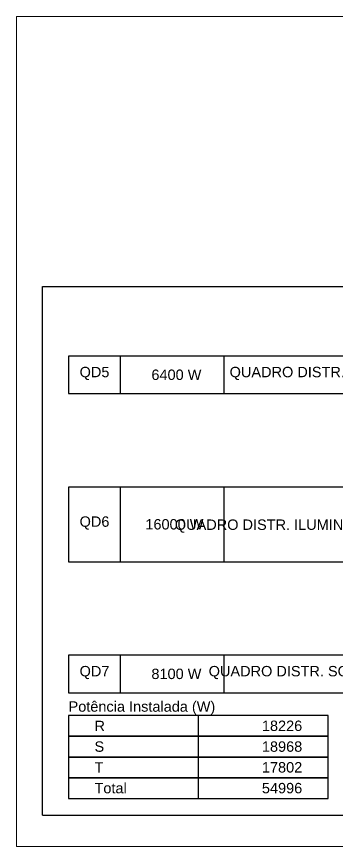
# Model space of a CAD drawing. Header units: millimetres. Extents: x -395 to 1008, y 9 to 692.
# Drawn here: x 102.49 to 105.76, y 41.09 to 49.55 of the extents above; entities that cross this region are included whole.
import ezdxf

# ---------------------------------------------------------------- set-up
doc = ezdxf.new("R2010")
doc.units = ezdxf.units.MM
doc.header["$LTSCALE"] = 0.1
doc.header["$MEASUREMENT"] = 0
for name, color, linetype, lineweight in [('.10', 200, 'Continuous', 5), ('.30', 50, 'Continuous', 5), ('.40 Interno parede', 27, 'Continuous', 5)]:
    doc.layers.add(name, color=color, linetype=linetype, lineweight=lineweight)
doc.layers.add('DI-Linhas_do_diagrama', color=9, linetype='Continuous')
doc.styles.add('Arial', font='arial.ttf')

msp = doc.modelspace()

# ---------------------------------------------------------------- linework, layer by layer
at = {"layer": '.10', "color": 200, "lineweight": 9}
for p, q in [((116.9561, 49.5498), (102.4901, 49.5498)), ((102.4901, 49.5498), (102.4901, 41.0884)), ((102.4901, 41.0884), (116.9561, 41.0884))]:
    msp.add_line(p, q, dxfattribs=at)
at = {"layer": '.30', "color": 116, "lineweight": 30, "true_color": 0x136734}
for p, q in [((102.7549, 46.7964), (106.7156, 46.7964)), ((102.7549, 41.4061), (102.7549, 46.7964)), ((102.7549, 41.4061), (111.7458, 41.4061))]:
    msp.add_line(p, q, dxfattribs=at)
at = {"layer": 'DI-Linhas_do_diagrama', "linetype": 'Continuous'}
for p, q in [((107.245, 46.0869), (103.0196, 46.0869)), ((103.0196, 46.0869), (103.0196, 45.7056)), ((103.5491, 45.7056), (103.5491, 46.0869)), ((104.6081, 45.7056), (104.6081, 46.0869)), ((103.0196, 45.7056), (107.245, 45.7056)), ((107.245, 44.7525), (103.0196, 44.7525)), ((103.0196, 44.7525), (103.0196, 43.9901)), ((103.5491, 43.9901), (103.5491, 44.7525)), ((104.6081, 43.9901), (104.6081, 44.7525)), ((103.0196, 43.9901), (107.245, 43.9901)), ((107.245, 43.037), (103.0196, 43.037)), ((103.0196, 43.037), (103.0196, 42.6557)), ((103.5491, 42.6557), (103.5491, 43.037)), ((104.6081, 42.6557), (104.6081, 43.037)), ((103.0196, 42.6557), (107.245, 42.6557)), ((105.6671, 42.4227), (103.0196, 42.4227)), ((103.0196, 42.4227), (103.0196, 42.2109)), ((104.3434, 42.2109), (104.3434, 42.4227)), ((105.6671, 42.2109), (105.6671, 42.4227)), ((103.0196, 42.2109), (105.6671, 42.2109)), ((105.6671, 42.2109), (103.0196, 42.2109)), ((103.0196, 42.2109), (103.0196, 41.9991)), ((104.3434, 41.9991), (104.3434, 42.2109)), ((105.6671, 41.9991), (105.6671, 42.2109)), ((103.0196, 41.9991), (105.6671, 41.9991)), ((105.6671, 41.9991), (103.0196, 41.9991)), ((103.0196, 41.9991), (103.0196, 41.7873)), ((104.3434, 41.7873), (104.3434, 41.9991)), ((105.6671, 41.7873), (105.6671, 41.9991)), ((103.0196, 41.7873), (105.6671, 41.7873)), ((105.6671, 41.7873), (103.0196, 41.7873)), ((103.0196, 41.7873), (103.0196, 41.5755)), ((104.3434, 41.5755), (104.3434, 41.7873)), ((105.6671, 41.5755), (105.6671, 41.7873)), ((103.0196, 41.5755), (105.6671, 41.5755))]:
    msp.add_line(p, q, dxfattribs=at)

# ---------------------------------------------------------------- texts
at = {"layer": '.40 Interno parede', "color": 27, "char_height": 0.1059, "line_spacing_factor": 0.9, "style": 'Arial'}
for s, insert, width, attachment_point in [('QD5', (103.2846, 45.8434), 0.596284, 8), ('  6400 W', (104.0786, 45.8434), 1.160566, 8), ('QUADRO DISTR. TÊNIS E SKATE', (106.9801, 45.8434), 4.543994, 9), ('QD6', (103.2846, 44.3184), 0.596284, 8), (' 16000 W', (104.0786, 44.3184), 1.241279, 8), ('QUADRO DISTR. ILUMINAÇÃO EXTERNA', (106.9801, 44.2834), 5.639565, 9), ('QD7', (103.2846, 42.7934), 0.596284, 8), ('  8100 W', (104.0786, 42.7934), 1.160566, 8), ('QUADRO DISTR. SOCIETY E SALTO', (106.9801, 42.7934), 4.962993, 9), ('Potência Instalada (W)', (103.0196, 42.4299), 2.93356, 7), ('R', (103.2846, 42.2639), 0.209429, 7), (' 18226', (105.4026, 42.2639), 0.886992, 9), ('S', (103.2846, 42.0519), 0.193428, 7), (' 18968', (105.4026, 42.0519), 0.886992, 9), ('T', (103.2846, 41.8404), 0.177144, 7), (' 17802', (105.4026, 41.8404), 0.886992, 9), ('Total', (103.2846, 41.6284), 0.644712, 7), (' 54996', (105.4026, 41.6284), 0.886992, 9)]:
    msp.add_mtext(s, dxfattribs=dict(at, insert=insert, width=width, attachment_point=attachment_point))

doc.saveas('drawing.dxf')
